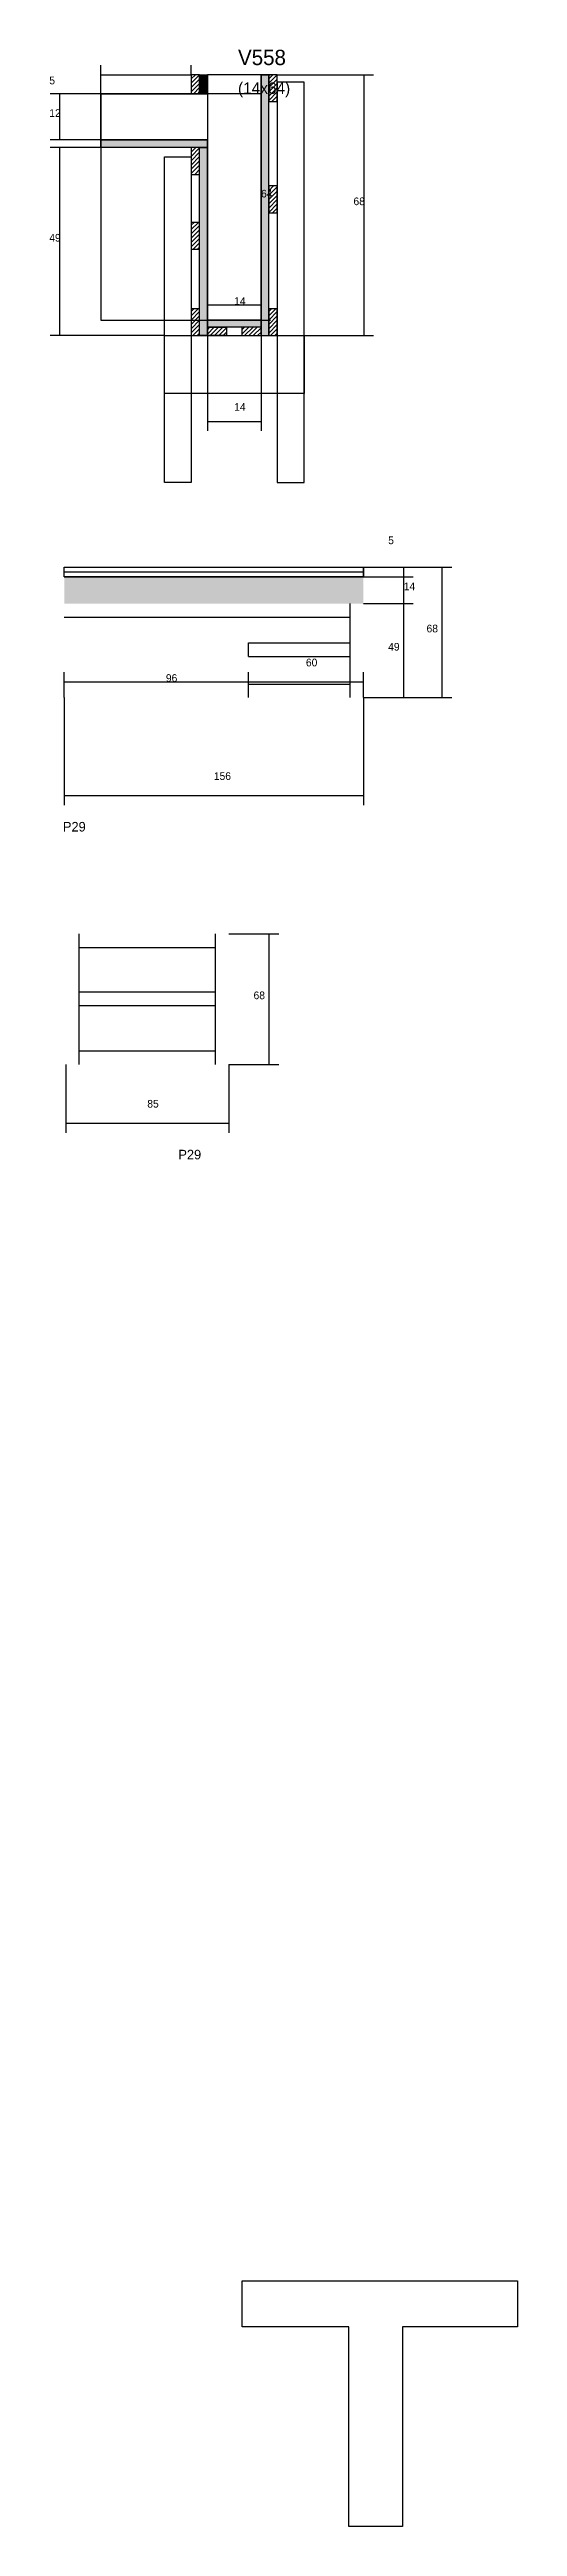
# Model space of a CAD drawing. Header units: metres. Extents: x 3405 to 3649, y -9134 to -7843.
import ezdxf

# ---------------------------------------------------------------- set-up
doc = ezdxf.new("R2010")
doc.units = ezdxf.units.M
for name, color, linetype in [('CONCRETO', 251, 'Continuous'), ('COTA', 241, 'Continuous'), ('Cota Seção (2x)', 4, 'Continuous'), ('Hachura', 253, 'Continuous'), ('Madeira', 126, 'Continuous'), ('NOMENCLATURA', 7, 'Continuous'), ('Painéis', 200, 'Continuous'), ('SARR_2.2x7', 40, 'Continuous'), ('SARR_3.5x7', 81, 'Continuous'), ('SARR_EDITAR', 141, 'Continuous'), ('Texto Seção', 7, 'Continuous')]:
    doc.layers.add(name, color=color, linetype=linetype)

msp = doc.modelspace()

# ---------------------------------------------------------------- hatches: boundary and pattern name
at = {"layer": 'COTA'}
h = msp.add_hatch(dxfattribs=at)
h.set_pattern_fill('AR-CONC', scale=0.03)
h.paths.add_polyline_path([(3412.7, -8132.2), (3412.7, -8118.2), (3412.7, -8118.2), (3568.7, -8118.2), (3568.7, -8118.2), (3568.7, -8132.2), (3568.7, -8132.2), (3412.7, -8132.2)])
at = {"layer": 'Hachura'}
h = msp.add_hatch(dxfattribs=at)
h.set_pattern_fill('ANSI31', scale=0.5)
h.paths.add_polyline_path([(3483.3, -7856.5), (3478.9, -7856.5), (3478.9, -7856.5), (3478.9, -7866.5), (3478.9, -7866.5), (3483.3, -7866.5), (3483.3, -7866.5), (3483.3, -7856.5)])
h = msp.add_hatch(color=8, dxfattribs=at)
h.dxf.hatch_style = 1
h.paths.add_polyline_path([(3483.3, -7866.5), (3487.3, -7866.5), (3487.3, -7866.5), (3487.3, -7856.5), (3487.3, -7856.5), (3483.3, -7856.5), (3483.3, -7856.5), (3483.3, -7866.5)])
h = msp.add_hatch(color=8, dxfattribs=at)
h.dxf.hatch_style = 1
h.paths.add_polyline_path([(3519.3, -7856.5), (3515.3, -7856.5), (3515.3, -7856.5), (3515.3, -7992.5), (3515.3, -7992.5), (3519.3, -7992.5), (3519.3, -7992.5), (3519.3, -7856.5)])
h = msp.add_hatch(dxfattribs=at)
h.set_pattern_fill('ANSI31', scale=0.5)
h.paths.add_polyline_path([(3523.7, -7856.5), (3519.3, -7856.5), (3519.3, -7856.5), (3519.3, -7870.5), (3519.3, -7870.5), (3523.7, -7870.5), (3523.7, -7870.5), (3523.7, -7856.5)])
h = msp.add_hatch(color=8, dxfattribs=at)
h.dxf.hatch_style = 1
h.paths.add_polyline_path([(3431.7, -7894.5), (3431.7, -7890.5), (3431.7, -7890.5), (3487.3, -7890.5), (3487.3, -7890.5), (3487.3, -7894.5), (3487.3, -7894.5), (3431.7, -7894.5)])
h = msp.add_hatch(dxfattribs=at)
h.set_pattern_fill('ANSI31', scale=0.5)
h.paths.add_polyline_path([(3483.3, -7894.5), (3478.9, -7894.5), (3478.9, -7894.5), (3478.9, -7908.5), (3478.9, -7908.5), (3483.3, -7908.5), (3483.3, -7908.5), (3483.3, -7894.5)])
h = msp.add_hatch(color=8, dxfattribs=at)
h.dxf.hatch_style = 1
h.paths.add_polyline_path([(3483.3, -7894.5), (3487.3, -7894.5), (3487.3, -7894.5), (3487.3, -7992.5), (3487.3, -7992.5), (3483.3, -7992.5), (3483.3, -7992.5), (3483.3, -7894.5)])
h = msp.add_hatch(dxfattribs=at)
h.set_pattern_fill('ANSI31', scale=0.5)
h.paths.add_polyline_path([(3523.7, -7914.5), (3519.3, -7914.5), (3519.3, -7914.5), (3519.3, -7928.5), (3519.3, -7928.5), (3523.7, -7928.5), (3523.7, -7928.5), (3523.7, -7914.5)])
h = msp.add_hatch(dxfattribs=at)
h.set_pattern_fill('ANSI31', scale=0.5)
h.paths.add_polyline_path([(3483.3, -7933.5), (3478.9, -7933.5), (3478.9, -7933.5), (3478.9, -7947.5), (3478.9, -7947.5), (3483.3, -7947.5), (3483.3, -7947.5), (3483.3, -7933.5)])
h = msp.add_hatch(dxfattribs=at)
h.set_pattern_fill('ANSI31', scale=0.5)
h.paths.add_polyline_path([(3483.3, -7978.5), (3478.9, -7978.5), (3478.9, -7978.5), (3478.9, -7992.5), (3478.9, -7992.5), (3483.3, -7992.5), (3483.3, -7992.5), (3483.3, -7978.5)])
h = msp.add_hatch(dxfattribs=at)
h.set_pattern_fill('ANSI31', scale=0.5)
h.paths.add_polyline_path([(3523.7, -7978.5), (3519.3, -7978.5), (3519.3, -7978.5), (3519.3, -7992.5), (3519.3, -7992.5), (3523.7, -7992.5), (3523.7, -7992.5), (3523.7, -7978.5)])
h = msp.add_hatch(color=8, dxfattribs=at)
h.dxf.hatch_style = 1
h.paths.add_polyline_path([(3487.3, -7988.1), (3487.3, -7984.5), (3487.3, -7984.5), (3515.3, -7984.5), (3515.3, -7984.5), (3515.3, -7988.1), (3515.3, -7988.1), (3487.3, -7988.1)])
h = msp.add_hatch(dxfattribs=at)
h.set_pattern_fill('ANSI31', scale=0.5)
h.paths.add_polyline_path([(3487.3, -7992.5), (3487.3, -7988.1), (3487.3, -7988.1), (3497.3, -7988.1), (3497.3, -7988.1), (3497.3, -7992.5), (3497.3, -7992.5), (3487.3, -7992.5)])
h = msp.add_hatch(dxfattribs=at)
h.set_pattern_fill('ANSI31', scale=0.5)
h.paths.add_polyline_path([(3515.3, -7992.5), (3515.3, -7988.1), (3515.3, -7988.1), (3505.3, -7988.1), (3505.3, -7988.1), (3505.3, -7992.5), (3505.3, -7992.5), (3515.3, -7992.5)])

# ---------------------------------------------------------------- linework, layer by layer
at = {"layer": 'CONCRETO'}
for points in [[(3487.3, -7890.5), (3487.3, -7892.5), (3487.3, -7892.5), (3487.3, -7984.5), (3515.3, -7984.5), (3515.3, -7856.5), (3519.3, -7856.5), (3519.3, -7856.5), (3487.3, -7856.5), (3487.3, -7866.5)], [(3515.3, -7880.5), (3515.3, -7880.5), (3515.3, -7912.5), (3515.3, -7912.5), (3515.3, -7984.5), (3487.3, -7984.5), (3487.3, -7890.5), (3431.7, -7890.5), (3431.7, -7866.5), (3487.3, -7866.5)]]:
    msp.add_lwpolyline(points, dxfattribs=at)
for points in [[(3487.3, -7984.5), (3519.3, -7984.5), (3519.3, -7856.5), (3487.3, -7856.5)], [(3431.7, -7984.5), (3515.3, -7984.5), (3515.3, -7866.5), (3431.7, -7866.5)], [(3505.4, -9030.5), (3505.4, -9006.5), (3649, -9006.5), (3649, -9030.5), (3589, -9030.5), (3589, -9134.5), (3561, -9134.5), (3561, -9030.5)]]:
    msp.add_lwpolyline(points, close=True, dxfattribs=at)
at = {"layer": 'COTA'}
for p, q in [((3431.7, -7866.5), (3431.7, -7851.5)), ((3431.7, -7856.5), (3478.9, -7856.5)), ((3478.9, -7856.5), (3478.9, -7851.5)), ((3523.7, -7856.5), (3574, -7856.5)), ((3569, -7992.5), (3569, -7856.5)), ((3431.7, -7866.5), (3405.4, -7866.5)), ((3410.4, -7890.5), (3410.4, -7866.5)), ((3431.7, -7890.5), (3405.4, -7890.5)), ((3469.3, -7894.5), (3405.4, -7894.5)), ((3410.4, -7992.5), (3410.4, -7894.5)), ((3464.9, -7992.5), (3405.4, -7992.5)), ((3487.3, -7992.5), (3487.3, -8042.2)), ((3515.3, -7992.5), (3515.3, -8042.2)), ((3537.7, -7992.5), (3574, -7992.5)), ((3487.3, -8037.2), (3515.3, -8037.2)), ((3568.7, -8113.2), (3614.7, -8113.2)), ((3568.7, -8113.2), (3594.7, -8113.2)), ((3568.7, -8118.2), (3594.7, -8118.2)), ((3568.7, -8118.2), (3594.7, -8118.2)), ((3589.7, -8118.2), (3589.7, -8113.2)), ((3589.7, -8132.2), (3589.7, -8118.2)), ((3609.7, -8181.2), (3609.7, -8113.2)), ((3568.7, -8132.2), (3594.7, -8132.2)), ((3568.7, -8132.2), (3594.7, -8132.2)), ((3589.7, -8181.2), (3589.7, -8132.2)), ((3412.7, -8181.2), (3412.7, -8168)), ((3508.7, -8181.2), (3508.7, -8168)), ((3508.7, -8181.2), (3508.7, -8168)), ((3568.7, -8181.2), (3568.7, -8168)), ((3412.7, -8173), (3508.7, -8173)), ((3412.7, -8181.2), (3412.7, -8237.2)), ((3508.7, -8173), (3568.7, -8173)), ((3568.7, -8181.2), (3568.7, -8237.2)), ((3568.7, -8181.2), (3594.7, -8181.2)), ((3568.7, -8181.2), (3614.7, -8181.2)), ((3412.7, -8232.2), (3568.7, -8232.2)), ((3498.5, -8304.4), (3524.5, -8304.4)), ((3519.5, -8372.4), (3519.5, -8304.4)), ((3413.5, -8372.4), (3413.5, -8408)), ((3498.5, -8372.4), (3498.5, -8408)), ((3498.5, -8372.4), (3524.5, -8372.4)), ((3413.5, -8403), (3498.5, -8403))]:
    msp.add_line(p, q, dxfattribs=at)
at = {"layer": 'Cota Seção (2x)'}
for p, q in [((3515.3, -7984.5), (3515.3, -7856.5)), ((3515.3, -7856.5), (3520.3, -7856.5)), ((3487.3, -7992.5), (3487.3, -7971.5)), ((3487.3, -7976.5), (3515.3, -7976.5)), ((3515.3, -7992.5), (3515.3, -7971.5)), ((3515.3, -7984.5), (3520.3, -7984.5))]:
    msp.add_line(p, q, dxfattribs=at)
at = {"layer": 'Madeira'}
for points in [[(3483.3, -7856.5), (3478.9, -7856.5), (3478.9, -7866.5), (3483.3, -7866.5)], [(3523.7, -7856.5), (3519.3, -7856.5), (3519.3, -7870.5), (3523.7, -7870.5)], [(3483.3, -7894.5), (3478.9, -7894.5), (3478.9, -7908.5), (3483.3, -7908.5)], [(3523.7, -7914.5), (3519.3, -7914.5), (3519.3, -7928.5), (3523.7, -7928.5)], [(3483.3, -7933.5), (3478.9, -7933.5), (3478.9, -7947.5), (3483.3, -7947.5)], [(3483.3, -7978.5), (3478.9, -7978.5), (3478.9, -7992.5), (3483.3, -7992.5)], [(3523.7, -7978.5), (3519.3, -7978.5), (3519.3, -7992.5), (3523.7, -7992.5)], [(3487.3, -7992.5), (3487.3, -7988.1), (3497.3, -7988.1), (3497.3, -7992.5)], [(3515.3, -7992.5), (3515.3, -7988.1), (3505.3, -7988.1), (3505.3, -7992.5)]]:
    msp.add_lwpolyline(points, close=True, dxfattribs=at)
at = {"layer": 'Painéis'}
for p, q in [((3515.3, -7992.5), (3515.3, -7856.5)), ((3431.7, -7890.5), (3487.3, -7890.5)), ((3431.7, -7894.5), (3431.7, -7890.5)), ((3487.3, -7894.5), (3487.3, -7890.5)), ((3487.3, -7992.5), (3487.3, -7894.5)), ((3487.3, -7992.5), (3487.3, -7894.5)), ((3487.3, -7984.5), (3515.3, -7984.5)), ((3487.3, -7988.1), (3487.3, -7984.5)), ((3515.3, -7988.1), (3515.3, -7984.5)), ((3412.7, -8113.2), (3568.7, -8113.2)), ((3412.7, -8118.2), (3568.7, -8118.2)), ((3568.7, -8118.2), (3568.7, -8113.2))]:
    msp.add_line(p, q, dxfattribs=at)
for points in [[(3483.3, -7856.5), (3487.3, -7856.5), (3487.3, -7866.5), (3483.3, -7866.5)], [(3519.3, -7856.5), (3515.3, -7856.5), (3515.3, -7992.5), (3519.3, -7992.5)], [(3431.7, -7894.5), (3431.7, -7890.5), (3487.3, -7890.5), (3487.3, -7894.5)], [(3483.3, -7894.5), (3487.3, -7894.5), (3487.3, -7992.5), (3483.3, -7992.5)], [(3487.3, -7988.1), (3487.3, -7984.5), (3515.3, -7984.5), (3515.3, -7988.1)], [(3412.7, -8113.2), (3568.7, -8113.2), (3568.7, -8118.2), (3412.7, -8118.2)]]:
    msp.add_lwpolyline(points, close=True, dxfattribs=at)
at = {"layer": 'SARR_2.2x7'}
for p, q in [((3561.7, -8181.2), (3561.7, -8132.2)), ((3412.7, -8139.2), (3561.7, -8139.2)), ((3508.7, -8152.7), (3561.7, -8152.7)), ((3508.7, -8159.7), (3508.7, -8152.7)), ((3508.7, -8159.7), (3561.7, -8159.7)), ((3508.7, -8181.2), (3508.7, -8174.2)), ((3508.7, -8174.2), (3561.7, -8174.2)), ((3420.5, -8372.4), (3420.5, -8304.4)), ((3420.5, -8311.4), (3491.5, -8311.4)), ((3491.5, -8372.4), (3491.5, -8304.4)), ((3420.5, -8334.6), (3491.5, -8334.6)), ((3420.5, -8341.6), (3491.5, -8341.6)), ((3420.5, -8365.4), (3491.5, -8365.4))]:
    msp.add_line(p, q, dxfattribs=at)
at = {"layer": 'SARR_3.5x7'}
for points in [[(3537.7, -7860.4), (3523.7, -7860.4), (3523.7, -8069), (3537.7, -8069)], [(3464.9, -7899.3), (3478.9, -7899.3), (3478.9, -8069), (3464.9, -8069)], [(3464.9, -7992.5), (3537.7, -7992.5), (3537.7, -8022.6), (3464.9, -8022.6)]]:
    msp.add_lwpolyline(points, close=True, dxfattribs=at)
at = {"layer": 'SARR_EDITAR'}
msp.add_line((3412.7, -8115.7), (3568.7, -8115.7), dxfattribs=at)

# ---------------------------------------------------------------- texts
at = {"layer": 'COTA'}
for s, p in [('5', (3404.9, -7861.5)), ('12', (3404.9, -7878.5)), ('68', (3563.5, -7924.5)), ('49', (3404.9, -7943.5)), ('14', (3501.3, -8031.7)), ('5', (3581.6, -8101.2)), ('14', (3589.7, -8125.2)), ('68', (3601.6, -8147.2)), ('49', (3581.6, -8156.7)), ('96', (3465.7, -8173)), ('60', (3538.7, -8164.9)), ('156', (3490.7, -8224.1)), ('68', (3511.4, -8338.4)), ('85', (3456, -8394.9))]:
    msp.add_text(s, height=4, dxfattribs=at).set_placement(p)
at = {"layer": 'Cota Seção (2x)'}
for s, p in [('64', (3515.3, -7920.5)), ('14', (3501.3, -7976.5))]:
    msp.add_text(s, height=4, dxfattribs=at).set_placement(p)
at = {"layer": 'NOMENCLATURA'}
for p in [(3412, -8251), (3472.2, -8421.9)]:
    msp.add_text('P29', height=5, dxfattribs=at).set_placement(p)
at = {"layer": 'Texto Seção'}
for s, height, p in [('V558', 8, (3503.3, -7851.5)), ('(14x64)', 6, (3503.3, -7866.5))]:
    msp.add_text(s, height=height, dxfattribs=at).set_placement(p)

doc.saveas('drawing.dxf')
